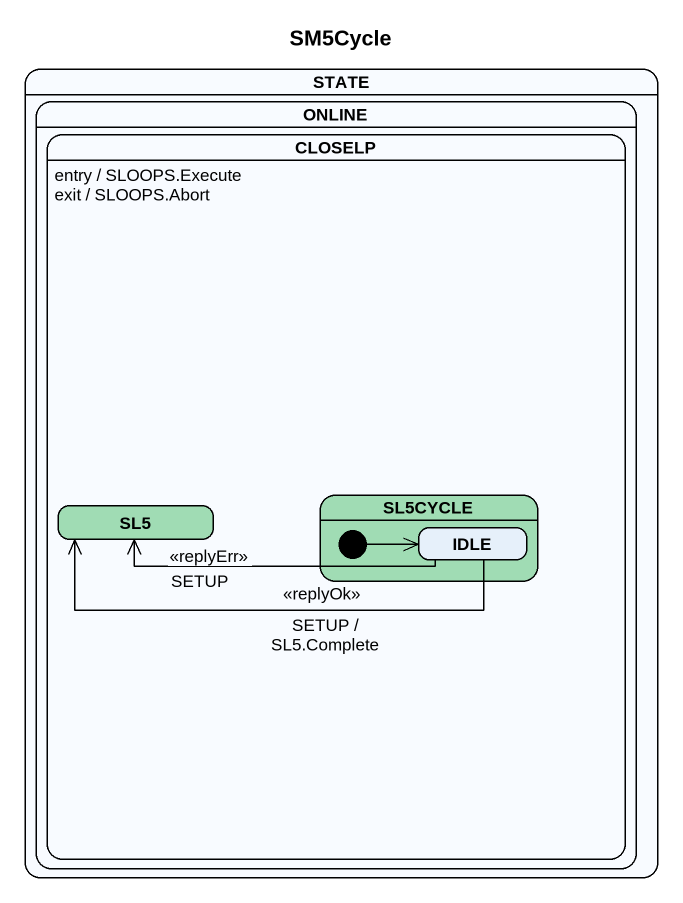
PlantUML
@startuml
title SM5Cycle
hide empty description
state "STATE" as STATE_ {
  state ONLINE {
    state CLOSELP {
      state SL5 #A0DCB4
      state SL5CYCLE #A0DCB4 {
        state IDLE
        [*] -right-> IDLE
      }
    }
    CLOSELP : entry / SLOOPS.Execute
    CLOSELP : exit / SLOOPS.Abort
  }
}
IDLE -left-> SL5 : SETUP\n<<replyErr>>
IDLE -left-> SL5 : SETUP / SL5.Complete\n<<replyOk>>
@enduml
